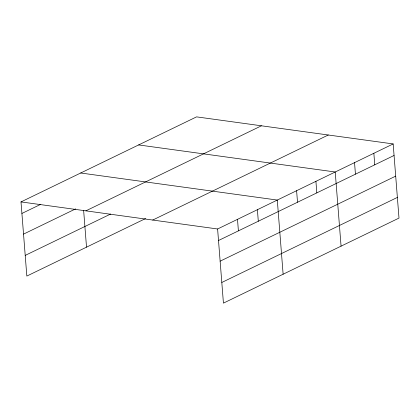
<?xml version="1.0" encoding="UTF-8"?>
<svg xmlns="http://www.w3.org/2000/svg" width="420" height="420" viewBox="0 0 420 420"><rect width="100%" height="100%" fill="white"/><g stroke="black" fill="none" stroke-linecap="round" stroke-linejoin="round"><path stroke-width="0.63" d="M145.635 218.521L26.838 276.071L21 201.915L196.565 116.87L393.162 143.929L399 218.085L223.435 303.13L217.602 228.979L393.162 143.929M21.908 213.444L40.635 204.377M23.536 234.113L75.616 208.882M85.88 210.845L261.44 125.801M25.211 255.402L110.649 214.016M152.722 220.048L328.288 134.999M218.51 240.508L394.07 155.463M220.133 261.172L395.698 176.127M221.812 282.466L397.373 197.421M138.626 144.931L335.228 171.995L341.066 246.152M80.692 172.998L277.294 200.062L283.127 274.218M21 201.915L217.602 228.979M373.853 153.284L374.761 164.819M354.538 162.64L355.446 174.174M315.919 181.351L316.822 192.885M296.604 190.706L297.512 202.235M257.397 209.701L258.305 221.23M237.5 219.34L238.408 230.869M83.633 210.357L86.525 247.154"/></g></svg>
